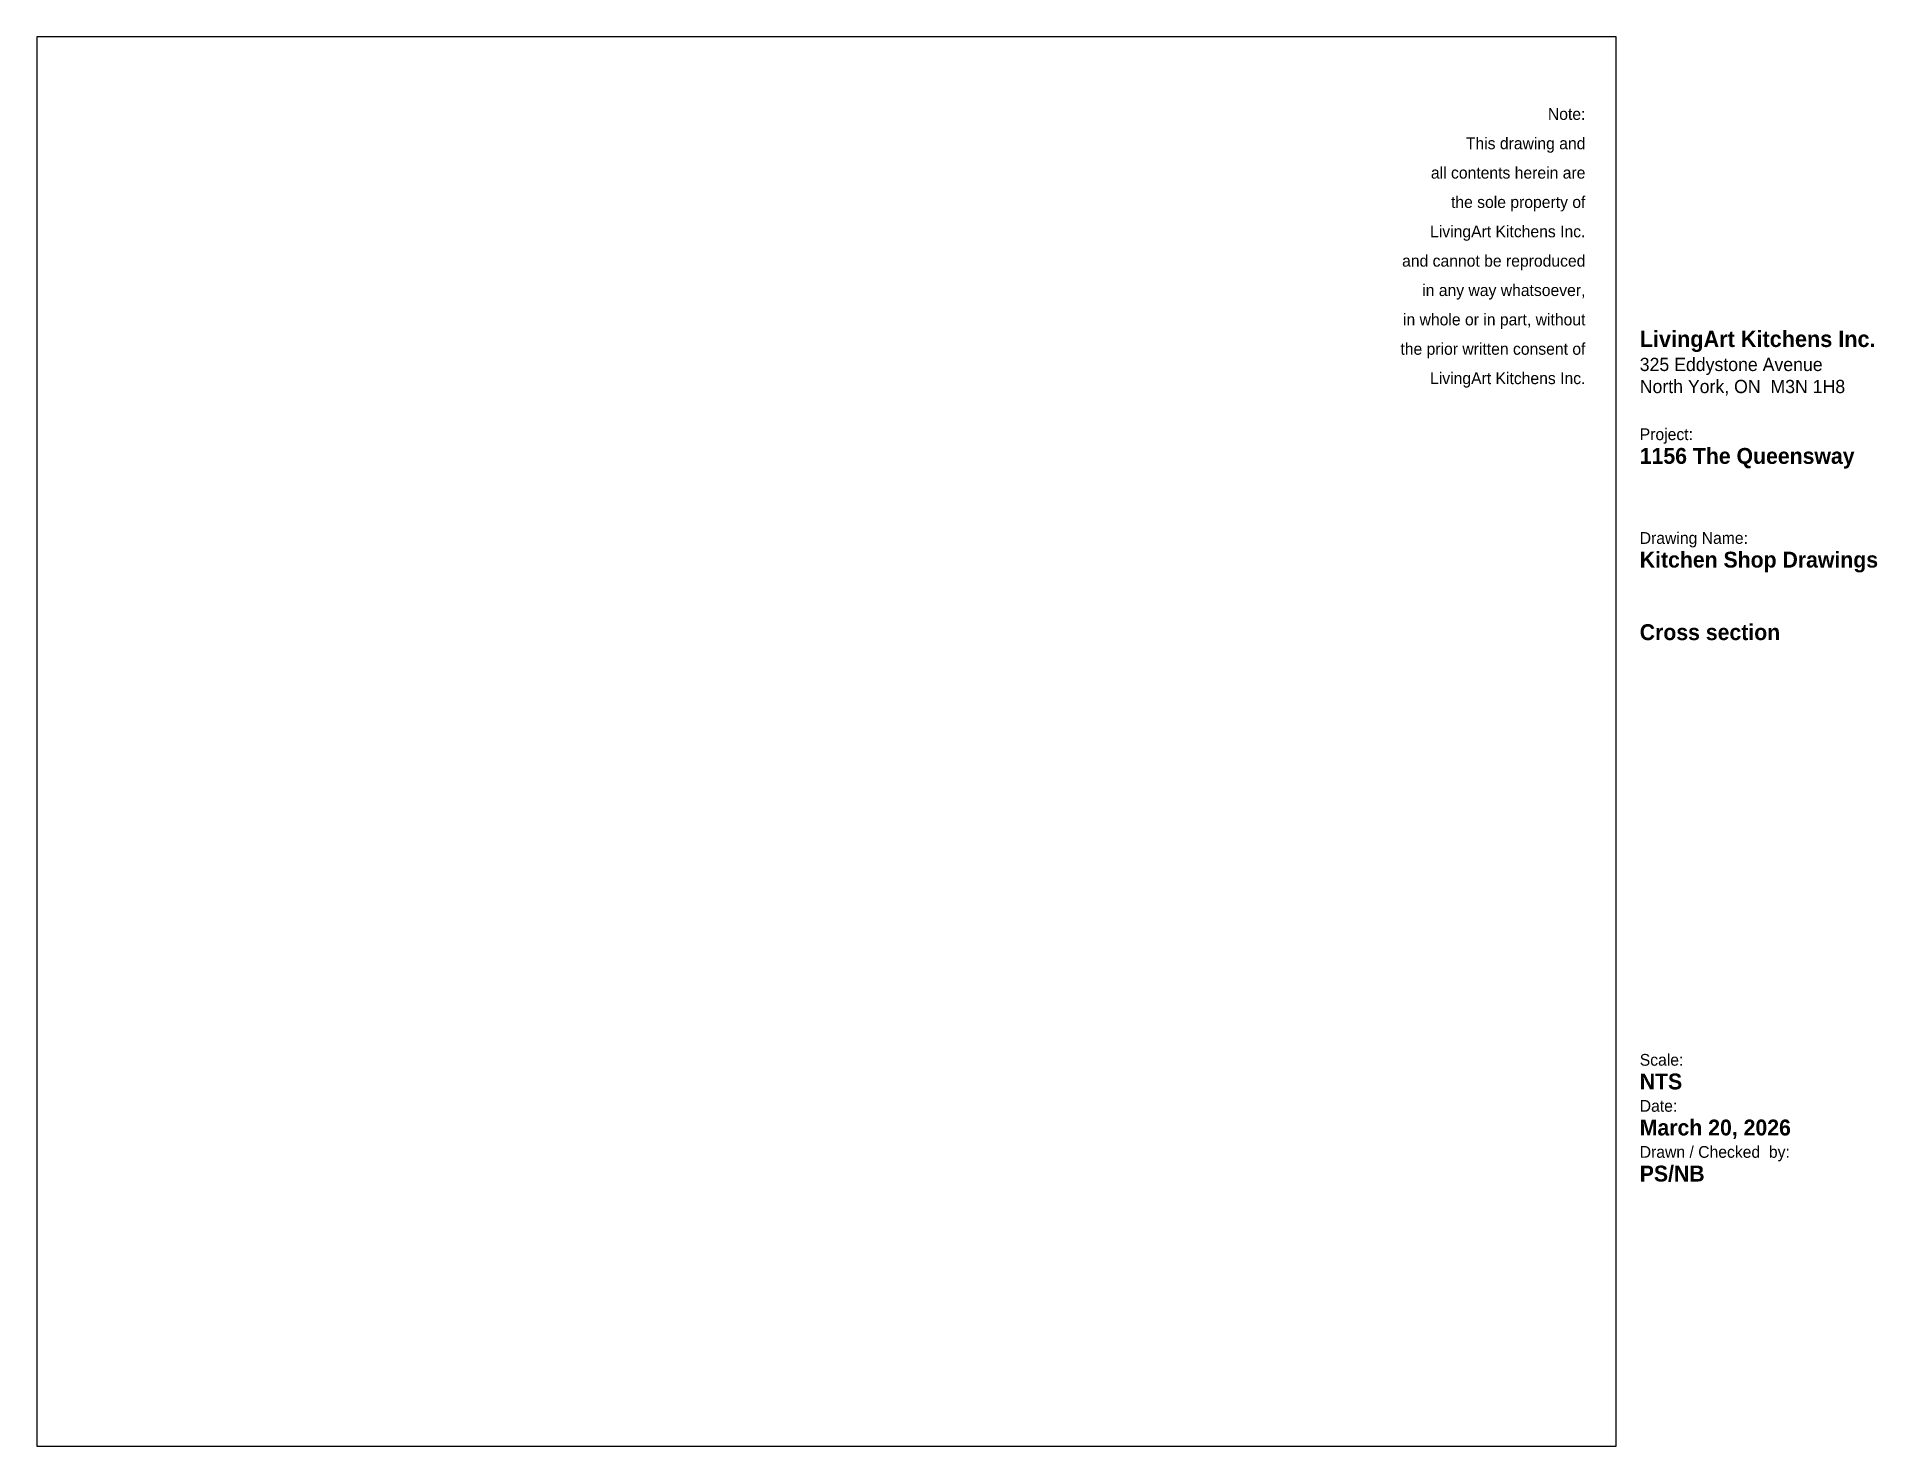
# Paper-space layout 'Test' of a CAD drawing. Header units: millimetres. Extents: x -5226 to -4817, y -2364 to -2051.
import ezdxf

# ---------------------------------------------------------------- set-up
doc = ezdxf.new("R2010")
doc.units = ezdxf.units.MM
doc.header["$LTSCALE"] = 2
doc.header["$MEASUREMENT"] = 0
doc.layers.get('0').update_dxf_attribs({"lineweight": 30})
doc.styles.add('style1', font='simplex.shx')

psp = doc.layouts.new('Test')

# ---------------------------------------------------------------- texts
at = {"insert": (-4882.17, -2066.65), "char_height": 2.61, "attachment_point": 3, "style": 'style1'}
psp.add_mtext_dynamic_manual_height_columns('\\pxsm1.5,qr;{\\fManrope|b0|i0|c0|p2;Note:\\PThis drawing and \\Pall contents herein are \\Pthe sole property of \\PLivingArt Kitchens Inc. \\Pand cannot be reproduced \\Pin any way whatsoever, \\Pin whole or in part, without \\Pthe prior written consent of \\PLivingArt Kitchens Inc. }', width=68.9607, gutter_width=38.53, heights=[0], dxfattribs=at)
at = {"insert": (-4877.03, -2116.15), "char_height": 6.9358, "width": 63.245, "attachment_point": 1}
psp.add_mtext('\\pxi-1,l2;{\\fManrope|b1|i0|c0|p2;\\H0.51905x;LivingArt Kitchens Inc.\\fManrope|b0|i0|c0|p2;\\H1.17737x;\\P\\pi0.99327,l0.00673;\\H0.69363x;325 Eddystone Avenue\\PNorth York, ON  M3N 1H8\\H1.17955x;  \\H1.2x;\\P\\pi1.9933;\\H0.84827x;\\P\\pi0.99327;\\H0.73938x;Project:\\H1.18105x;\\P\\fManrope|b1|i0|c204|p2;\\H1.14516x;1156\\fManrope|b1|i0|c0|p2; The Queensway\\H1.17887x;\\P\\pi1.9933;\\H0.84827x;\\P\\H1.17886x;\\P\\pi0.99327;\\fManrope|b0|i0|c0|p2;\\H0.6272x;Drawing Name:\\P\\fManrope|b1|i0|c0|p2;\\H1.35248x;Kitchen Shop Drawings\\P\\P\\fManrope|b0|i0|c0|p2;\\H0.73937x;\\P\\pi0.99997,l0;\\fManrope|b1|i0|c0|p2;\\H1.35249x;Cross section\\fManrope|b1|i0|c204|p2;\\P\\P\\fManrope|b1|i0|c0|p2;\\P\\pi0.99327,l0.00673;\\fManrope|b1|i0|c204|p2;\\P\\fManrope|b1|i0|c0|p2;\\H0.73938x;\\P\\pi1.9933;\\fManrope|b1|i0|c204|p2;\\H1.3525x;\\P\\fManrope|b1|i0|c0|p2;\\P\\P\\P\\fManrope|b0|i0|c0|p2;\\P\\pi0,l0;\\fManrope|b0|i0|c204|p2;\\P\\pi1.9933,l0.00673;\\fManrope|b0|i0|c0|p2;\\P\\P\\H0.87321x;\\P\\P\\P\\P\\pi1,l0;\\H0.84672x;Scale:\\P\\fManrope|b1|i0|c0|p2;\\H1.35249x;NTS\\fManrope|b0|i0|c0|p2;\\H1.17885x;\\P\\pi0.99327,l0.00673;\\H0.6272x;Date:\\P\\pi1,l0;\\fManrope|b1|i0|c0|p2;\\H1.35249x;March 20, 2026\\H1.17885x;\\P\\pi0.99327,l0.00673;\\fManrope|b0|i0|c0|p2;\\H0.6272x;Drawn / Checked  by:\\P\\pi1,l0;\\fManrope|b1|i0|c0|p2;\\H1.35249x;PS/NB}', dxfattribs=at)

# ---------------------------------------------------------------- viewports
at = {"layer": '0', "color": 255, "view_target_point": (782.31, -728.98)}
psp.add_viewport(center=(-5050.87, -2207.43), size=(351.05, 313.2663), view_center_point=(447075.53, 65587.35), view_height=3759.196, dxfattribs=at)

doc.saveas('drawing.dxf')
